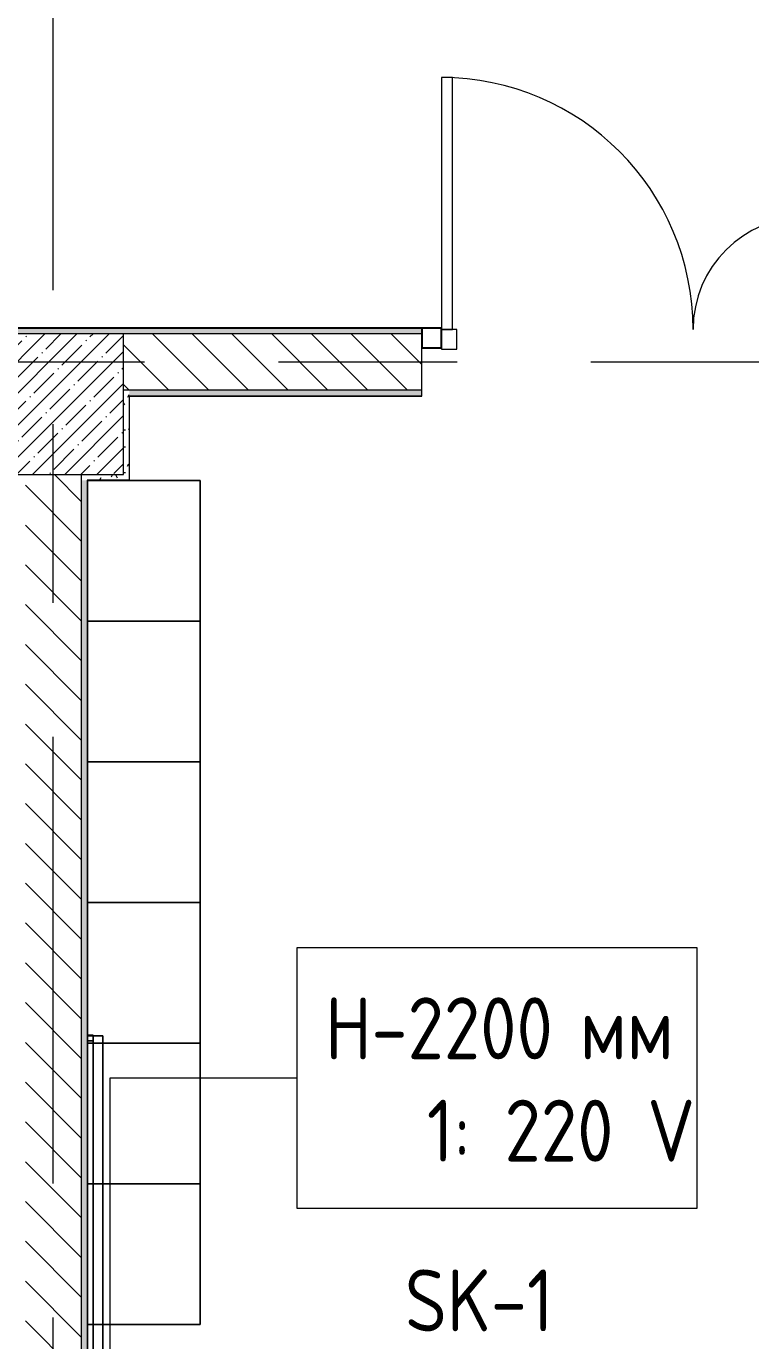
# Model space of a CAD drawing. Header units: millimetres. Extents: x 35111 to 235598, y -8553 to 29000.
# Drawn here: x 56564 to 59140, y 4322 to 8993 of the extents above; entities that cross this region are included whole.
import ezdxf

# ---------------------------------------------------------------- set-up
doc = ezdxf.new("R2010")
doc.units = ezdxf.units.MM
doc.linetypes.add('Осевая', pattern=[3175, 635, -476.25, 1587.5, -476.25])
for name, color, linetype, lineweight in [('A-DETL-GENF', 7, 'Continuous', 9), ('A-DOOR', 7, 'Continuous', 9), ('A-GLAZ-CWMG', 7, 'Continuous', 9), ('A-GLAZ-CWMG-1', 7, 'Continuous', 25), ('A-WALL', 7, 'Continuous', 9), ('E-ELEC-FIXT-IDEN', 7, 'Continuous', 9), ('I-FURN', 7, 'Continuous', 9), ('I-WALL', 7, 'Continuous', 9), ('S-COLS', 7, 'Continuous', 9), ('Оси-2', 7, 'Осевая', 9)]:
    doc.layers.add(name, color=color, linetype=linetype, lineweight=lineweight)
for name, color, linetype, lineweight, true_color in [('A-WALL-1', 7, 'Continuous', 9, 0x3c3c3c), ('A-WALL-FNSH-1', 7, 'Continuous', 9, 0x3c3c3c), ('I-FURN-1', 7, 'Continuous', 9, 0xf0f0f0)]:
    doc.layers.add(name, color=color, linetype=linetype, lineweight=lineweight, true_color=true_color)
doc.styles.add('GOST Common_1', font='GOST_Common.ttf', dxfattribs={"width": 0.9, "height": 220})
pattern_1 = [(135, (0, 0), (-70.71068, -70.71068), [])]
pattern_2 = [(0, (0, 0), (121.92, 30.48), [10.058, -81.382, 10.058, -81.382, -487.68]), (0, (0, 0), (121.92, 30.48), [-182.88, 10.058, -172.822, 10.058, -81.382, -213.36]), (0, (0, 0), (121.92, 30.48), [-457.2, 10.058, -50.902, 10.058, -142.342]), (120, (45.72, 15.24), (-87.356454, 90.345817), [10.058, -81.382, 10.058, -81.382, -487.68]), (120, (45.72, 15.24), (-87.356454, 90.345817), [-182.88, 10.058, -172.822, 10.058, -81.382, -213.36]), (120, (45.72, 15.24), (-87.356454, 90.345817), [-457.2, 10.058, -50.902, 10.058, -142.342]), (240, (60.96, 76.2), (-34.563546, -120.825817), [10.058, -81.382, 10.058, -81.382, -487.68]), (240, (60.96, 76.2), (-34.563546, -120.825817), [-182.88, 10.058, -172.822, 10.058, -81.382, -213.36]), (240, (60.96, 76.2), (-34.563546, -120.825817), [-457.2, 10.058, -50.902, 10.058, -142.342])]

# ---------------------------------------------------------------- blocks, each defined once
blk = doc.blocks.new('BSC_Колонна _Прямоугольная - 500х500-V17-План размещения напольных электротехнических лючков и розеток 3 этажа в осях 12-23')
at = {"layer": 'S-COLS'}
h = blk.add_hatch(dxfattribs=at)
h.set_pattern_fill('FP_25', color=256, style=0, pattern_type=2)
h.set_pattern_definition([(45, (-56660, -7650), (-57.02463, 57.02463), []), (45, (-56602.975, -7650), (-57.02463, 57.02463), [100.806, -20.161, 3.353, -16.808])])
h.paths.add_polyline_path([(-250, -250), (250, -250), (250, 250), (-250, 250)])
for p, q in [((250, 250), (-250, 250)), ((-250, 250), (-250, -250)), ((250, -250), (250, 250)), ((-250, -250), (250, -250))]:
    blk.add_line(p, q, dxfattribs=at)
blk = doc.blocks.new('Зеркало обычное - Доска-32858920-План размещения напольных электротехнических лючков и розеток 3 этажа в осях 12-23')
at = {"layer": 'I-FURN'}
h = blk.add_hatch(dxfattribs=at)
h.set_pattern_fill('FP_74', color=256, style=0, pattern_type=2)
h.set_pattern_definition([(45, (50, 50), (-199.9995, 0), [141.421, -141.421]), (45, (100, 50), (-199.9995, 0), [70.711, -212.132]), (45, (50, 100), (-199.9995, 0), [70.711, -212.132])])
h.paths.add_polyline_path([(-2005, 40), (2005, 40), (2005, 60), (-2005, 60)])
at = {"layer": 'I-FURN-1'}
for p, q in [((2025, 60), (-2025, 60)), ((-2025, 60), (-2025, 40)), ((-2025, 40), (-2025, 60)), ((-2025, 60), (-2012.2, 60)), ((-2012.2, 60), (-2005, 60)), ((2005, 60), (-2005, 60)), ((-2005, 60), (-2005, 40)), ((-2005, 40), (-2005, 60)), ((-2005, 60), (2005, 60)), ((-2005, 60), (2005, 60)), ((2005, 60), (-2005, 60)), ((-2005, 60), (2005, 60)), ((-2005, 40), (-2005, 60)), ((-2005, 40), (-2005, 60)), ((2005, 40), (2005, 60)), ((2005, 60), (2005, 40)), ((2005, 60), (2025, 60)), ((2005, 60), (2005, 40)), ((2005, 40), (2005, 60)), ((2025, 40), (2025, 60)), ((2025, 60), (2025, 40)), ((-2025, 40), (2025, 40)), ((-2012.2, 40), (-2025, 40)), ((-2005, 40), (-2012.2, 40)), ((-2005, 40), (2005, 40)), ((2005, 40), (-2005, 40)), ((2005, 40), (-2005, 40)), ((-2005, 40), (2005, 40)), ((2005, 40), (-2005, 40)), ((2025, 40), (2005, 40))]:
    blk.add_line(p, q, dxfattribs=at)
blk = doc.blocks.new('1_113 тумба - 1_113 тумба-31126920-План размещения напольных электротехнических лючков и розеток 3 этажа в осях 12-23')
at = {"layer": 'I-FURN-1'}
for p, q in [((-400, 1500), (0, 1500)), ((-400, 0), (-400, 1500)), ((0, 1500), (-400, 1500)), ((-400, 1500), (-400, 1000)), ((-400, 1000), (-400, 1500)), ((-400, 1500), (0, 1500)), ((0, 1500), (0, 0)), ((0, 1000), (0, 1500)), ((0, 1500), (0, 1000)), ((0, 1000), (-400, 1000)), ((-400, 1000), (-400, 500)), ((-400, 500), (-400, 1000)), ((-400, 1000), (0, 1000)), ((-400, 1000), (0, 1000)), ((0, 1000), (-400, 1000)), ((0, 500), (0, 1000)), ((0, 1000), (0, 500)), ((-400, 500), (0, 500)), ((0, 500), (-400, 500)), ((0, 500), (-400, 500)), ((-400, 500), (-400, 0)), ((-400, 0), (-400, 500)), ((-400, 500), (0, 500)), ((0, 0), (0, 500)), ((0, 500), (0, 0)), ((0, 0), (-400, 0)), ((-400, 0), (0, 0)), ((0, 0), (-400, 0))]:
    blk.add_line(p, q, dxfattribs=at)
blk = doc.blocks.new('1_113 тумба - 1_113 тумба-V178-План размещения напольных электротехнических лючков и розеток 3 этажа в осях 12-23')
at = {"layer": 'I-FURN-1'}
for p, q in [((-400, 1500), (0, 1500)), ((-400, 1028.5), (-400, 1500)), ((0, 1500), (-400, 1500)), ((-400, 1500), (-400, 1028.5)), ((-400, 1028.5), (-400, 1500)), ((-400, 1500), (0, 1500)), ((0, 1500), (0, 0)), ((0, 1000), (0, 1500)), ((0, 1500), (0, 1000)), ((-400, 1026.2), (-400, 1028.5)), ((-400, 1028.5), (-400, 1008.5)), ((-400, 1026.2), (-400, 1028.5)), ((-400, 1008.5), (-400, 1026.2)), ((-400, 1008.5), (-400, 1026.2)), ((-400, 0), (-400, 1008.5)), ((-400, 1008.5), (-400, 1000)), ((-400, 1000), (-400, 1008.5)), ((-380.2, 1000), (-400, 1000)), ((-400, 1000), (-400, 500)), ((-400, 500), (-400, 1000)), ((-400, 1000), (-380.2, 1000)), ((-400, 1000), (-380.2, 1000)), ((-380.2, 1000), (-400, 1000)), ((0, 1000), (-380.2, 1000)), ((-380.2, 1000), (-346.2, 1000)), ((-380.2, 1000), (0, 1000)), ((-346.2, 1000), (-380.2, 1000)), ((-346.2, 1000), (0, 1000)), ((0, 1000), (-346.2, 1000)), ((0, 500), (0, 1000)), ((0, 1000), (0, 500)), ((-400, 500), (-380.2, 500)), ((-380.2, 500), (-400, 500)), ((-380.2, 500), (-400, 500)), ((-400, 500), (-400, 0)), ((-400, 0), (-400, 500)), ((-400, 500), (-380.2, 500)), ((-380.2, 500), (0, 500)), ((-346.2, 500), (-380.2, 500)), ((0, 500), (-380.2, 500)), ((-380.2, 500), (-346.2, 500)), ((0, 500), (-346.2, 500)), ((-346.2, 500), (0, 500)), ((0, 0), (0, 500)), ((0, 500), (0, 0)), ((-380.2, 0), (-400, 0)), ((-400, 0), (-380.2, 0)), ((-380.2, 0), (-400, 0)), ((-346.2, 0), (-380.2, 0)), ((-380.2, 0), (0, 0)), ((-346.2, 0), (-380.2, 0)), ((0, 0), (-346.2, 0)), ((0, 0), (-346.2, 0))]:
    blk.add_line(p, q, dxfattribs=at)
blk = doc.blocks.new('Дверь_Витражная_остекление_ - ДВН_ДАО_Главный вход_1200 в свету-31742133-План размещения напольных электротехнических лючков и розеток 3 этажа в осях 12-23')
at = {"layer": 'A-DETL-GENF'}
for p, q in [((-607.5, 925), (-647.5, 925)), ((-647.5, 925), (-647.5, 35)), ((-607.5, 30), (-607.5, 925)), ((647.5, 430), (607.5, 430)), ((607.5, 430), (607.5, 30)), ((647.5, 35), (647.5, 430)), ((-647.5, 30), (-607.5, 30)), ((-592.5, 30), (-647.5, 30)), ((-592.5, -40), (-592.5, 30)), ((592.5, -40), (592.5, 30)), ((592.5, 30), (647.5, 30)), ((607.5, 30), (647.5, 30)), ((-647.5, -35), (-647.5, -40)), ((-647.5, -40), (-592.5, -40)), ((647.5, -40), (592.5, -40)), ((647.5, -35), (647.5, -40))]:
    blk.add_line(p, q, dxfattribs=at)
at = {"layer": 'A-DOOR'}
for p, q in [((-647.5, 925), (-647.5, 35)), ((647.5, 430), (647.5, 35))]:
    blk.add_line(p, q, dxfattribs=at)
for centre, radius, start, end in [((-647.5, 30), 895, 360, 90), ((647.5, 30), 400, 90, 180)]:
    blk.add_arc(centre, radius, start, end, dxfattribs=at)
blk = doc.blocks.new('Прямоугольный импост - 50 x 70 мм-31701779-План размещения напольных электротехнических лючков и розеток 3 этажа в осях 12-23')
at = {"layer": 'A-GLAZ-CWMG-1'}
for p, q in [((0, 35), (-70, 35)), ((-70, 35), (-70, -35)), ((0, -35), (0, 35)), ((-70, -35), (0, -35))]:
    blk.add_line(p, q, dxfattribs=at)

msp = doc.modelspace()

# ---------------------------------------------------------------- hatches: boundary and pattern name
at = {"layer": 'I-WALL'}
h = msp.add_hatch(dxfattribs=at)
h.set_pattern_fill('FP_71', color=256, style=0, pattern_type=2)
h.set_pattern_definition(pattern_2)
h.paths.add_polyline_path([(74100, 7900), (74100, 7920), (73705, 7920), (73705, 7908), (73760, 7908), (73760, 7900)])
h.paths.add_polyline_path([(72250, 7900), (72250, 7908), (72305, 7908), (72305, 7920), (71660, 7920), (71660, 7908), (71690, 7908), (71690, 7900), (71860, 7900)])
h.paths.add_polyline_path([(70680, 7900), (70680, 7908), (70710, 7908), (70710, 7920), (69360, 7920), (69360, 7908), (69390, 7908), (69390, 7900), (70631.4, 7900)])
h.paths.add_polyline_path([(68230, 7900), (68230, 7908), (68260, 7908), (68260, 7920), (66860, 7920), (66860, 7908), (66890, 7908), (66890, 7900), (67355.7, 7900)])
h.paths.add_polyline_path([(65880, 7900), (65880, 7908), (65910, 7908), (65910, 7920), (60470, 7920), (60470, 7900), (65410, 7900)])
h.paths.add_polyline_path([(57970, 7900), (57970, 7920), (50859.9, 7920), (50859.9, 7900), (56910, 7900)])
h.paths.add_polyline_path([(47630, 7900), (48359.9, 7900), (48359.9, 7920), (42130, 7920), (42130, 7900), (47410, 7900)])
h.paths.add_polyline_path([(39630, 7900), (39630, 7920), (38760, 7920), (38760, 7900), (39040, 7900)])
h = msp.add_hatch(dxfattribs=at)
h.set_pattern_fill('FP_21', color=256, style=0, pattern_type=2)
h.set_pattern_definition(pattern_1)
h.paths.add_polyline_path([(60890, 7700), (60910, 7700), (60910, 7900), (60470, 7900), (60470, 7700)])
h.paths.add_polyline_path([(57970, 7700), (57970, 7900), (56910, 7900), (56910, 7700), (56930, 7700)])
h = msp.add_hatch(dxfattribs=at)
h.set_pattern_fill('FP_71', color=256, style=0, pattern_type=2)
h.set_pattern_definition(pattern_2)
h.paths.add_polyline_path([(56930, 7380), (56930, 7700), (56910, 7700), (56910, 7380)])
h = msp.add_hatch(dxfattribs=at)
h.set_pattern_fill('FP_71', color=256, style=0, pattern_type=2)
h.set_pattern_definition(pattern_2)
h.paths.add_polyline_path([(60889, 7680), (60890, 7680), (60890, 7700), (60470, 7700), (60470, 7680)])
h.paths.add_polyline_path([(57970, 7680), (57970, 7700), (56930, 7700), (56930, 7680)])
h = msp.add_hatch(dxfattribs=at)
h.set_pattern_fill('FP_21', color=256, style=0, pattern_type=2)
h.set_pattern_definition(pattern_1)
h.paths.add_polyline_path([(56560.7, 400), (56760.7, 400), (56760.7, 7400), (56560.7, 7400), (56560.7, 420)])
h = msp.add_hatch(dxfattribs=at)
h.set_pattern_fill('FP_71', color=256, style=0, pattern_type=2)
h.set_pattern_definition(pattern_2)
h.paths.add_polyline_path([(56910, 7380), (56910, 7400), (56760.7, 7400), (56760.7, 7380), (56780.7, 7380)])
h = msp.add_hatch(dxfattribs=at)
h.set_pattern_fill('FP_71', color=256, style=0, pattern_type=2)
h.set_pattern_definition(pattern_2)
h.paths.add_polyline_path([(56760.7, 400), (56780.7, 400), (56780.7, 7380), (56760.7, 7380), (56760.7, 590.2)])

# ---------------------------------------------------------------- linework, layer by layer
at = {"layer": 'A-WALL'}
for p, q in [((57970, 7700), (56910, 7700)), ((56930, 7680), (56930, 7380)), ((56931, 7679), (56930, 7679)), ((56910, 7380), (56780.7, 7380)), ((56780.7, 7380), (56780.7, 420))]:
    msp.add_line(p, q, dxfattribs=at)
at = {"layer": 'A-WALL-1'}
for p, q in [((57970, 7900), (56910, 7900)), ((57970, 7680), (57970, 7920)), ((56930, 7680), (57970, 7680)), ((56760.7, 400), (56760.7, 7400))]:
    msp.add_line(p, q, dxfattribs=at)
at = {"layer": 'A-WALL-FNSH-1'}
for p, q in [((57970, 7921), (50860, 7921)), ((50860, 7920), (57970, 7920)), ((57970, 7920), (57970, 7921)), ((56931, 7679), (57970, 7679)), ((56931, 7379), (56931, 7679)), ((57970, 7679), (57970, 7680)), ((56931, 7379), (56780.7, 7379)), ((56781.7, 421), (56781.7, 7379)), ((56930, 7380), (56910, 7380))]:
    msp.add_line(p, q, dxfattribs=at)
at = {"layer": 'E-ELEC-FIXT-IDEN'}
for p, q in [((56861.7, 5255.5), (57527.7, 5255.5)), ((56861.7, 4120.3), (56861.7, 5255.5))]:
    msp.add_line(p, q, dxfattribs=at)
at = {"layer": 'E-ELEC-FIXT-IDEN', "flags": 128}
msp.add_lwpolyline([(57527.7, 5719.5), (58948.1, 5719.5), (58948.1, 4791.5), (57527.7, 4791.5)], close=True, dxfattribs=at)
at = {"layer": 'I-FURN-1'}
for p, q in [((56801.7, 5405), (56781.9, 5405)), ((56781.9, 5405), (56801.7, 5405)), ((56835.7, 5405), (56801.7, 5405)), ((56801.7, 5405), (56835.7, 5405)), ((56835.7, 4378.8), (56835.7, 5405)), ((56835.7, 5405), (56835.7, 4378.8)), ((56835.7, 1370), (56835.7, 4378.8)), ((56835.7, 4378.8), (56835.7, 1370))]:
    msp.add_line(p, q, dxfattribs=at)
at = {"layer": 'Оси-2'}
for p, q in [((56660, 593.7), (56660, 24850)), ((38410.7, 7800), (82250, 7800))]:
    msp.add_line(p, q, dxfattribs=at)

# ---------------------------------------------------------------- block references
at = {"layer": 'A-DOOR'}
msp.add_blockref('Дверь_Витражная_остекление_ - ДВН_ДАО_Главный вход_1200 в свету-31742133-План размещения напольных электротехнических лючков и розеток 3 этажа в осях 12-23', (58687.5, 7885.7), dxfattribs=at)
at = {"layer": 'A-GLAZ-CWMG', "rotation": 180}
msp.add_blockref('Прямоугольный импост - 50 x 70 мм-31701779-План размещения напольных электротехнических лючков и розеток 3 этажа в осях 12-23', (57970, 7885.7), dxfattribs=at)
at = {"layer": 'I-FURN-1'}
for name, p in [('1_113 тумба - 1_113 тумба-31126920-План размещения напольных электротехнических лючков и розеток 3 этажа в осях 12-23', (57181.9, 5878.8)), ('1_113 тумба - 1_113 тумба-V178-План размещения напольных электротехнических лючков и розеток 3 этажа в осях 12-23', (57181.9, 4378.8))]:
    msp.add_blockref(name, p, dxfattribs=at)
at = {"layer": 'I-FURN-1', "rotation": 90.00000000000017}
msp.add_blockref('Зеркало обычное - Доска-32858920-План размещения напольных электротехнических лючков и розеток 3 этажа в осях 12-23', (56841.7, 3382.2), dxfattribs=at)
at = {"layer": 'S-COLS'}
msp.add_blockref('BSC_Колонна _Прямоугольная - 500х500-V17-План размещения напольных электротехнических лючков и розеток 3 этажа в осях 12-23', (56660, 7650), dxfattribs=at)

# ---------------------------------------------------------------- texts
at = {"layer": 'E-ELEC-FIXT-IDEN', "char_height": 220, "attachment_point": 1, "style": 'GOST Common_1'}
for s, insert, width in [('H-2200 ', (57627.7, 5541.8), 1096.708), ('мм', (58532.6, 5541.8), 375.19), ('   1: 220 V', (57627.7, 5178), 1291.519), ('SK-1', (57910.4, 4574.7), 656.582)]:
    msp.add_mtext(s, dxfattribs=dict(at, insert=insert, width=width))

doc.saveas('drawing.dxf')
